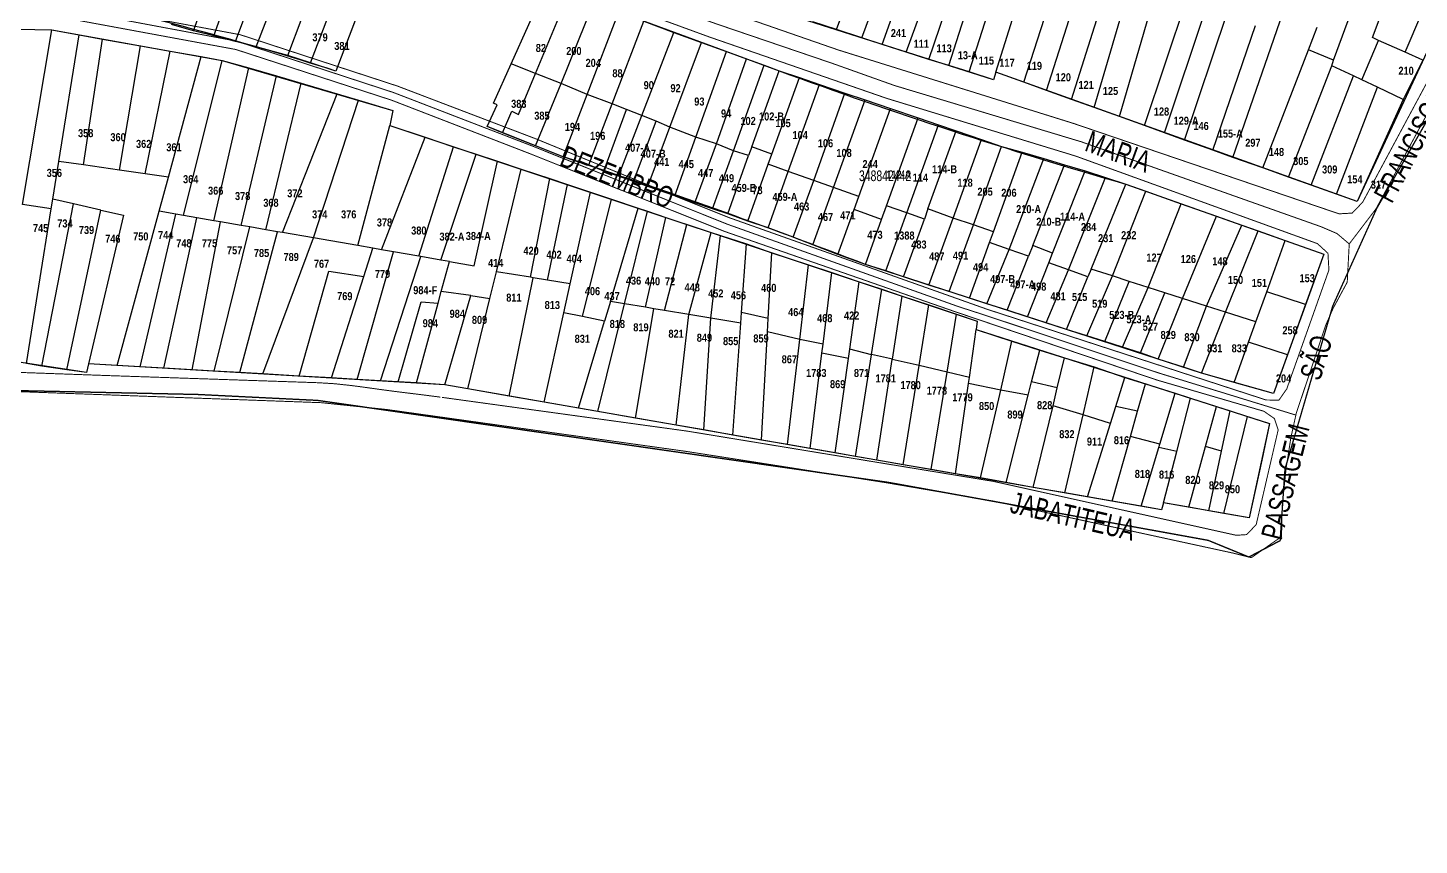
# Model space of a CAD drawing. Extents: x 203136 to 205923, y 4839890 to 4842982.
# Drawn here: x 205260 to 205520.8, y 4839889.9 to 4840043.1 of the extents above; entities that cross this region are included whole.
import ezdxf
from ezdxf.enums import TextEntityAlignment as Align

# ---------------------------------------------------------------- set-up
doc = ezdxf.new("R2010")
doc.units = 0
doc.header["$LTSCALE"] = 1.5
doc.header["$MEASUREMENT"] = 0
doc.linetypes.add('TRACO_25', pattern=[8, 3, -1, 1, -1, 1, -1])
for name, color, linetype in [('CD_MALHA_LOTES', 40, 'CONTINUOUS'), ('CD_TXT_QUADRA', 7, 'CONTINUOUS'), ('LM-LIM-SETOR-FISCAL', 7, 'CONTINUOUS'), ('RU-QUADRAS', 210, 'CONTINUOUS'), ('SV-EIXO-RUA-N-PAV', 6, 'CONTINUOUS'), ('SV-EIXO-RUA-PAV', 20, 'CONTINUOUS'), ('SV-RUA-NAO-PAV-S-GUIA-C-GUIA', 7, 'CONTINUOUS'), ('SV-RUA-PAVIM-S-GUIA-C-GUIA', 7, 'CONTINUOUS'), ('SV-TXT-RUA-N-PAV-S-GUIA-C-GUIA', 7, 'CONTINUOUS'), ('SV-TXT-RUA-PAV-S-GUIA-C-GUIA', 7, 'CONTINUOUS'), ('Th_NmrPort', 1, 'CONTINUOUS')]:
    doc.layers.add(name, color=color, linetype=linetype)
doc.styles.add('3488-42-2D_TXTB$0$ARIAL', font='ARIAL.TTF')
doc.styles.add('ARIAL', font='ARIAL.TTF')
doc.styles.get("Standard").update_dxf_attribs({"font": 'swisscbo.ttf'})
doc.linetypes.add('Limite', pattern='A,20,-3,[130,ltypeshp.shx,S=6.35,R=0,X=0,Y=0],-3,20', length=46)

msp = doc.modelspace()

# ---------------------------------------------------------------- linework, layer by layer
at = {"layer": 'CD_MALHA_LOTES', "linetype": 'Continuous', "flags": 128}
for points in [[(205411.58, 4840042.73), (205419.46, 4840063.98)], [(205416.33, 4840041.18), (205424.2, 4840062.42)], [(205420.14, 4840039.96), (205427.73, 4840061.26)], [(205291.07, 4840042.51), (205296.87, 4840058.77)], [(205424.63, 4840038.5), (205432.4, 4840059.72)], [(205428.87, 4840037.13), (205436.11, 4840058.5)], [(205294.89, 4840041.53), (205300.28, 4840056.62)], [(205298.92, 4840040.49), (205304.46, 4840055.27)], [(205432.63, 4840036), (205439.44, 4840057.36)], [(205436.44, 4840034.79), (205443.25, 4840056.14)], [(205504.73, 4840037), (205512.29, 4840057.66)], [(205512.03, 4840041.22), (205517.42, 4840055.75)], [(205302.85, 4840039.49), (205308.38, 4840054)], [(205441.42, 4840034.74), (205447.65, 4840054.69)], [(205446.67, 4840032.85), (205453.12, 4840052.89)], [(205450.91, 4840031.33), (205458.45, 4840055.04)], [(205455.62, 4840029.64), (205463.07, 4840053.35)], [(205518.14, 4840038.49), (205524.4, 4840053.16)], [(205308.75, 4840037.9), (205314.13, 4840052.15)], [(205313.02, 4840036.5), (205318.36, 4840050.64)], [(205350.6, 4840036.31), (205357.22, 4840051.09)], [(205459.86, 4840028.12), (205466.83, 4840051.99)], [(205464.58, 4840026.42), (205471.53, 4840050.28)], [(205323.07, 4840048.95), (205317.77, 4840034.95)], [(205355.15, 4840034.51), (205361.41, 4840049.55)], [(205359.96, 4840032.61), (205366.11, 4840047.81)], [(205469.27, 4840024.73), (205477.15, 4840048.23)], [(205364.84, 4840030.55), (205370.8, 4840046.08)], [(205473.04, 4840023.38), (205480.93, 4840046.91)], [(205476.8, 4840022.03), (205484.71, 4840045.59)], [(205485.85, 4840018.78), (205495.19, 4840045.83)], [(205259.05, 4840009.97), (205264.52, 4840042.66)], [(205264.52, 4840042.66), (205269.68, 4840041.74)], [(205291.07, 4840042.51), (205286.93, 4840043.66)], [(205294.89, 4840041.53), (205291.07, 4840042.51)], [(205369.53, 4840028.82), (205375.48, 4840044.32)], [(205375.12, 4840026.61), (205381.08, 4840042.17)], [(205375.48, 4840044.32), (205381.08, 4840042.17)], [(205381.08, 4840042.17), (205386.26, 4840040.31)], [(205411.58, 4840042.73), (205407.14, 4840044.16)], [(205416.33, 4840041.18), (205411.58, 4840042.73)], [(205482.09, 4840020.13), (205490.11, 4840043.51)], [(205500, 4840038.91), (205501.65, 4840043.17)], [(205265.86, 4840018.04), (205269.68, 4840041.74)], [(205269.68, 4840041.74), (205274.04, 4840040.96)], [(205270.46, 4840017.38), (205274.04, 4840040.96)], [(205274.04, 4840040.96), (205281.17, 4840039.69)], [(205277.2, 4840016.41), (205281.17, 4840039.69)], [(205281.17, 4840039.69), (205286.68, 4840038.71)], [(205298.92, 4840040.49), (205294.89, 4840041.53)], [(205302.85, 4840039.49), (205298.92, 4840040.49)], [(205380.36, 4840024.43), (205386.26, 4840040.31)], [(205386.26, 4840040.31), (205390.96, 4840038.62)], [(205420.14, 4840039.96), (205416.33, 4840041.18)], [(205424.63, 4840038.5), (205420.14, 4840039.96)], [(205509.98, 4840033.32), (205513.16, 4840040.71)], [(205513.16, 4840040.71), (205512.03, 4840041.22)], [(205518.14, 4840038.49), (205513.16, 4840040.71)], [(205282.02, 4840015.71), (205286.68, 4840038.71)], [(205286.38, 4840015.08), (205292.53, 4840037.67)], [(205286.68, 4840038.71), (205292.53, 4840037.67)], [(205289.18, 4840007.91), (205296.48, 4840036.96)], [(205292.53, 4840037.67), (205296.48, 4840036.96)], [(205296.48, 4840036.96), (205301.45, 4840035.59)], [(205308.75, 4840037.9), (205302.85, 4840039.49)], [(205313.02, 4840036.5), (205308.75, 4840037.9)], [(205385.19, 4840022.56), (205390.96, 4840038.62)], [(205389.08, 4840021.31), (205394.73, 4840037.26)], [(205390.96, 4840038.62), (205394.73, 4840037.26)], [(205394.73, 4840037.26), (205398, 4840036.05)], [(205428.87, 4840037.13), (205424.63, 4840038.5)], [(205432.63, 4840036), (205428.87, 4840037.13)], [(205491.44, 4840016.8), (205500, 4840038.91)], [(205504.73, 4840037), (205500, 4840038.91)], [(205504.41, 4840035.94), (205504.73, 4840037)], [(205521.47, 4840037), (205517.76, 4840029.65)], [(205521.47, 4840037), (205518.14, 4840038.49)], [(205294.86, 4840006.92), (205301.45, 4840035.59)], [(205301.45, 4840035.59), (205306.64, 4840034.06)], [(205317.77, 4840034.95), (205313.02, 4840036.5)], [(205346.12, 4840024.55), (205348.01, 4840028.65), (205347.3, 4840028.95), (205350.6, 4840036.31)], [(205355.15, 4840034.51), (205350.6, 4840036.31)], [(205351.99, 4840026.85), (205355.15, 4840034.51)], [(205359.96, 4840032.61), (205355.15, 4840034.51)], [(205392.24, 4840020.01), (205398, 4840036.05)], [(205395.71, 4840020.77), (205400.83, 4840035.01)], [(205398, 4840036.05), (205400.83, 4840035.01)], [(205400.83, 4840035.01), (205404.61, 4840033.73)], [(205436.44, 4840034.79), (205432.63, 4840036)], [(205441.01, 4840033.33), (205436.44, 4840034.79)], [(205441.42, 4840034.74), (205441.01, 4840033.33)], [(205446.67, 4840032.85), (205441.42, 4840034.74)], [(205496.28, 4840015.09), (205504.41, 4840035.94)], [(205508.42, 4840034.05), (205504.41, 4840035.94)], [(205300.02, 4840006.03), (205306.64, 4840034.06)], [(205304.64, 4840005.23), (205311.26, 4840032.69)], [(205306.64, 4840034.06), (205311.26, 4840032.69)], [(205311.26, 4840032.69), (205318.03, 4840030.69)], [(205355.19, 4840020.93), (205359.96, 4840032.61)], [(205364.84, 4840030.55), (205359.96, 4840032.61)], [(205399.47, 4840019.42), (205404.61, 4840033.73)], [(205402.54, 4840016.15), (205408.4, 4840032.44)], [(205404.61, 4840033.73), (205408.4, 4840032.44)], [(205408.4, 4840032.44), (205413.14, 4840030.84)], [(205450.91, 4840031.33), (205446.67, 4840032.85)], [(205500.52, 4840013.58), (205508.42, 4840034.05)], [(205505.24, 4840011.91), (205512.95, 4840031.92)], [(205509.98, 4840033.32), (205508.42, 4840034.05)], [(205512.95, 4840031.92), (205509.98, 4840033.32)], [(205517.76, 4840029.65), (205512.95, 4840031.92)], [(205307.74, 4840004.7), (205318.03, 4840030.69)], [(205313.55, 4840003.69), (205321.97, 4840029.52)], [(205318.03, 4840030.69), (205321.97, 4840029.52)], [(205321.97, 4840029.52), (205328.45, 4840027.6)], [(205360.36, 4840018.86), (205364.84, 4840030.55)], [(205369.53, 4840028.82), (205364.84, 4840030.55)], [(205407.33, 4840014.47), (205413.14, 4840030.84)], [(205411.03, 4840013.14), (205416.93, 4840029.55)], [(205413.14, 4840030.84), (205416.93, 4840029.55)], [(205416.93, 4840029.55), (205421.66, 4840027.94)], [(205455.62, 4840029.64), (205450.91, 4840031.33)], [(205459.86, 4840028.12), (205455.62, 4840029.64)], [(205517.76, 4840029.65), (205509.12, 4840010.54)], [(205328.45, 4840027.6), (205327.86, 4840024.78)], [(205348.96, 4840023.41), (205350.76, 4840027.46)], [(205350.76, 4840027.46), (205351.99, 4840026.85)], [(205365.15, 4840017.39), (205369.53, 4840028.82)], [(205367.99, 4840016.2), (205372.22, 4840027.76)], [(205372.22, 4840027.76), (205369.53, 4840028.82)], [(205370.75, 4840015.24), (205375.12, 4840026.61)], [(205375.12, 4840026.61), (205372.22, 4840027.76)], [(205377.77, 4840025.56), (205375.12, 4840026.61)], [(205415.73, 4840011.45), (205421.66, 4840027.94)], [(205421.66, 4840027.94), (205426.87, 4840026.18)], [(205464.58, 4840026.42), (205459.86, 4840028.12)], [(205321.85, 4840002.26), (205327.86, 4840024.78)], [(205327.86, 4840024.78), (205334.5, 4840022.56)], [(205348.96, 4840023.41), (205346.12, 4840024.55)], [(205373.56, 4840014.27), (205377.77, 4840025.56)], [(205376.24, 4840013.34), (205380.36, 4840024.43)], [(205380.36, 4840024.43), (205377.77, 4840025.56)], [(205385.19, 4840022.56), (205380.36, 4840024.43)], [(205420.94, 4840009.68), (205426.87, 4840026.18)], [(205424.73, 4840008.38), (205430.66, 4840024.89)], [(205426.87, 4840026.18), (205430.66, 4840024.89)], [(205430.66, 4840024.89), (205433.98, 4840023.77)], [(205469.27, 4840024.73), (205464.58, 4840026.42)], [(205473.04, 4840023.38), (205469.27, 4840024.73)], [(205326.3, 4840001.49), (205334.5, 4840022.56)], [(205334.5, 4840022.56), (205339.83, 4840020.79)], [(205355.19, 4840020.93), (205348.96, 4840023.41)], [(205381.25, 4840011.61), (205385.19, 4840022.56)], [(205385.03, 4840010.3), (205389.08, 4840021.31)], [(205389.08, 4840021.31), (205385.19, 4840022.56)], [(205392.24, 4840020.01), (205389.08, 4840021.31)], [(205428.71, 4840009.12), (205433.98, 4840023.77)], [(205433.41, 4840007.4), (205438.71, 4840022.16)], [(205433.98, 4840023.77), (205438.71, 4840022.16)], [(205438.71, 4840022.16), (205442.48, 4840020.81)], [(205476.8, 4840022.03), (205473.04, 4840023.38)], [(205482.09, 4840020.13), (205476.8, 4840022.03)], [(205333.29, 4840000.28), (205339.83, 4840020.79)], [(205337.43, 4839999.56), (205344.04, 4840019.39)], [(205339.83, 4840020.79), (205344.04, 4840019.39)], [(205344.04, 4840019.39), (205348.07, 4840018.05)], [(205360.36, 4840018.86), (205355.19, 4840020.93)], [(205365.15, 4840017.39), (205360.36, 4840018.86)], [(205388.34, 4840009.15), (205392.24, 4840020.01)], [(205391.19, 4840008.22), (205395.11, 4840019.12)], [(205395.11, 4840019.12), (205392.24, 4840020.01)], [(205395.71, 4840020.77), (205395.11, 4840019.12)], [(205399.47, 4840019.42), (205395.71, 4840020.77)], [(205398.79, 4840017.54), (205399.47, 4840019.42)], [(205437.23, 4840006.17), (205442.48, 4840020.81)], [(205441, 4840004.87), (205446.36, 4840019.78)], [(205442.48, 4840020.81), (205446.36, 4840019.78)], [(205446.36, 4840019.78), (205450.45, 4840018.56)], [(205485.85, 4840018.78), (205482.09, 4840020.13)], [(205491.44, 4840016.8), (205485.85, 4840018.78)], [(205264.72, 4840010.97), (205265.86, 4840018.04)], [(205270.46, 4840017.38), (205265.86, 4840018.04)], [(205277.2, 4840016.41), (205270.46, 4840017.38)], [(205282.02, 4840015.71), (205277.2, 4840016.41)], [(205343.7, 4839998.48), (205348.07, 4840018.05)], [(205347.84, 4839997.37), (205352.51, 4840016.57)], [(205348.07, 4840018.05), (205352.51, 4840016.57)], [(205352.51, 4840016.57), (205357.83, 4840014.8)], [(205367.99, 4840016.2), (205365.15, 4840017.39)], [(205370.75, 4840015.24), (205367.99, 4840016.2)], [(205394.96, 4840006.86), (205398.79, 4840017.54)], [(205398.74, 4840005.56), (205402.54, 4840016.15)], [(205402.54, 4840016.15), (205398.79, 4840017.54)], [(205407.33, 4840014.47), (205402.54, 4840016.15)], [(205443.91, 4840001.56), (205450.45, 4840018.56)], [(205448.33, 4840002.31), (205454.3, 4840017.42)], [(205450.45, 4840018.56), (205454.3, 4840017.42)], [(205452.06, 4840000.85), (205458.19, 4840016.26)], [(205454.3, 4840017.42), (205458.19, 4840016.26)], [(205458.19, 4840016.26), (205461.96, 4840015.03)], [(205496.28, 4840015.09), (205491.44, 4840016.8)], [(205286.38, 4840015.08), (205282.02, 4840015.71)], [(205284.64, 4840008.69), (205286.38, 4840015.08)], [(205354.2, 4839996.33), (205357.83, 4840014.8)], [(205357.43, 4839995.81), (205361.18, 4840013.68)], [(205357.83, 4840014.8), (205361.18, 4840013.68)], [(205361.18, 4840013.68), (205365.45, 4840012.26)], [(205373.56, 4840014.27), (205370.75, 4840015.24)], [(205376.24, 4840013.34), (205373.56, 4840014.27)], [(205403.43, 4840003.82), (205407.33, 4840014.47)], [(205411.03, 4840013.14), (205407.33, 4840014.47)], [(205455.07, 4839997.7), (205461.96, 4840015.03)], [(205459.26, 4839997.85), (205465.77, 4840013.78)], [(205461.96, 4840015.03), (205465.77, 4840013.78)], [(205465.77, 4840013.78), (205469.54, 4840012.44)], [(205500.52, 4840013.58), (205496.28, 4840015.09)], [(205505.24, 4840011.91), (205500.52, 4840013.58)], [(205264.43, 4840009.15), (205264.72, 4840010.97)], [(205268.57, 4840010.09), (205264.72, 4840010.97)], [(205361.67, 4839995.11), (205365.45, 4840012.26)], [(205364, 4839988.95), (205369.38, 4840010.95)], [(205365.45, 4840012.26), (205369.38, 4840010.95)], [(205369.38, 4840010.95), (205374.41, 4840009.28)], [(205381.25, 4840011.61), (205376.24, 4840013.34)], [(205385.03, 4840010.3), (205381.25, 4840011.61)], [(205407.16, 4840002.38), (205411.03, 4840013.14)], [(205415.73, 4840011.45), (205411.03, 4840013.14)], [(205414.85, 4840009), (205415.73, 4840011.45)], [(205463.26, 4839996.57), (205469.54, 4840012.44)], [(205469.54, 4840012.44), (205476.14, 4840010.1)], [(205509.12, 4840010.54), (205505.24, 4840011.91)], [(205264.43, 4840009.15), (205259.05, 4840009.97)], [(205259.76, 4839980.15), (205264.43, 4840009.15)], [(205262.65, 4839979.7), (205268.57, 4840010.09)], [(205267.33, 4839978.97), (205273.74, 4840008.92)], [(205273.74, 4840008.92), (205268.57, 4840010.09)], [(205273.74, 4840008.92), (205277.99, 4840007.95)], [(205276.77, 4839979.81), (205284.64, 4840008.69)], [(205287.8, 4840008.14), (205284.64, 4840008.69)], [(205369.19, 4839991.79), (205374.41, 4840009.28)], [(205371.85, 4839991.35), (205376.13, 4840008.7)], [(205374.41, 4840009.28), (205376.13, 4840008.7)], [(205376.13, 4840008.7), (205379.61, 4840007.54)], [(205388.34, 4840009.15), (205385.03, 4840010.3)], [(205391.19, 4840008.22), (205388.34, 4840009.15)], [(205394.96, 4840006.86), (205391.19, 4840008.22)], [(205411.83, 4840000.6), (205414.85, 4840009)], [(205420.03, 4840007.14), (205414.85, 4840009)], [(205420.03, 4840007.14), (205420.94, 4840009.68)], [(205420.84, 4839997.56), (205424.73, 4840008.38)], [(205424.73, 4840008.38), (205420.94, 4840009.68)], [(205428.03, 4840007.23), (205424.73, 4840008.38)], [(205428.71, 4840009.12), (205428.03, 4840007.23)], [(205433.41, 4840007.4), (205428.71, 4840009.12)], [(205469.94, 4839994.43), (205476.14, 4840010.1)], [(205476.14, 4840010.1), (205482.76, 4840007.76)], [(205277.99, 4840007.95), (205271.38, 4839980.12)], [(205281.06, 4839979.56), (205287.8, 4840008.14)], [(205285.5, 4839979.3), (205291.72, 4840007.47)], [(205289.18, 4840007.91), (205287.8, 4840008.14)], [(205291.72, 4840007.47), (205289.18, 4840007.91)], [(205290.85, 4839978.99), (205296.17, 4840006.7)], [(205294.86, 4840006.92), (205291.72, 4840007.47)], [(205296.17, 4840006.7), (205294.86, 4840006.92)], [(205294.95, 4839978.75), (205301.65, 4840005.75)], [(205300.02, 4840006.03), (205296.17, 4840006.7)], [(205301.65, 4840005.75), (205300.02, 4840006.03)], [(205304.64, 4840005.23), (205301.65, 4840005.75)], [(205375.79, 4839990.7), (205379.61, 4840007.54)], [(205379.35, 4839990.11), (205383.52, 4840006.24)], [(205379.61, 4840007.54), (205383.52, 4840006.24)], [(205383.52, 4840006.24), (205388.07, 4840004.73)], [(205398.74, 4840005.56), (205394.96, 4840006.86)], [(205417, 4839998.72), (205420.03, 4840007.14)], [(205424.14, 4839996.41), (205428.03, 4840007.23)], [(205428.9, 4839994.87), (205433.41, 4840007.4)], [(205432.71, 4839993.64), (205437.23, 4840006.17)], [(205437.23, 4840006.17), (205433.41, 4840007.4)], [(205441, 4840004.87), (205437.23, 4840006.17)], [(205476.38, 4839992.37), (205482.76, 4840007.76)], [(205480.91, 4839990.92), (205487.51, 4840006.08)], [(205482.76, 4840007.76), (205487.51, 4840006.08)], [(205487.51, 4840006.08), (205490.56, 4840005)], [(205299.74, 4839978.47), (205306.84, 4840004.85)], [(205304.05, 4839978.22), (205313.55, 4840003.69)], [(205306.84, 4840004.85), (205304.64, 4840005.23)], [(205307.74, 4840004.7), (205306.84, 4840004.85)], [(205313.55, 4840003.69), (205307.74, 4840004.7)], [(205321.85, 4840002.26), (205313.55, 4840003.69)], [(205383.89, 4839989.36), (205388.07, 4840004.73)], [(205388.02, 4839988.67), (205389.86, 4840004.13)], [(205388.07, 4840004.73), (205389.86, 4840004.13)], [(205389.86, 4840004.13), (205394.73, 4840002.57)], [(205403.43, 4840003.82), (205398.74, 4840005.56)], [(205407.16, 4840002.38), (205403.43, 4840003.82)], [(205440.26, 4840002.82), (205441, 4840004.87)], [(205484.44, 4839989.79), (205490.56, 4840005)], [(205490.56, 4840005), (205495.63, 4840003.2)], [(205492.18, 4839993.61), (205495.63, 4840003.2)], [(205495.63, 4840003.2), (205502.86, 4840000.64), (205499.46, 4839991.23)], [(205321.72, 4839977.2), (205328.53, 4840001.1)], [(205324.71, 4840001.76), (205321.85, 4840002.26)], [(205323.02, 4839996.5), (205324.71, 4840001.76)], [(205326.3, 4840001.49), (205324.71, 4840001.76)], [(205328.53, 4840001.1), (205326.3, 4840001.49)], [(205333.29, 4840000.28), (205328.53, 4840001.1)], [(205393.79, 4839989.71), (205394.73, 4840002.57)], [(205394.73, 4840002.57), (205399.48, 4840000.93)], [(205398.79, 4839988.58), (205399.48, 4840000.93)], [(205399.48, 4840000.93), (205406.3, 4839998.65)], [(205411.83, 4840000.6), (205407.16, 4840002.38)], [(205417, 4839998.72), (205411.83, 4840000.6)], [(205436.52, 4839992.41), (205440.26, 4840002.82)], [(205439.72, 4839991.38), (205443.91, 4840001.56)], [(205443.91, 4840001.56), (205440.26, 4840002.82)], [(205447.54, 4840000.31), (205443.91, 4840001.56)], [(205448.33, 4840002.31), (205447.54, 4840000.31)], [(205452.06, 4840000.85), (205448.33, 4840002.31)], [(205451.34, 4839999.04), (205452.06, 4840000.85)], [(205326.13, 4839976.94), (205333.65, 4840000.22)], [(205333.65, 4840000.22), (205333.29, 4840000.28)], [(205337.43, 4839999.56), (205333.65, 4840000.22)], [(205339.02, 4839999.29), (205337.43, 4839999.56)], [(205337.5, 4839993.69), (205339.02, 4839999.29)], [(205339.02, 4839999.29), (205343.7, 4839998.48)], [(205404.68, 4839984.7), (205406.3, 4839998.65)], [(205406.3, 4839998.65), (205410.68, 4839997.2)], [(205420.84, 4839997.56), (205417, 4839998.72)], [(205443.53, 4839990.15), (205447.54, 4840000.31)], [(205447.34, 4839988.92), (205451.34, 4839999.04)], [(205455.07, 4839997.7), (205451.34, 4839999.04)], [(205459.26, 4839997.85), (205458.68, 4839996.42)], [(205463.26, 4839996.57), (205459.26, 4839997.85)], [(205310.89, 4839977.83), (205316.47, 4839997.44)], [(205316.47, 4839997.44), (205323.02, 4839996.5)], [(205316.91, 4839977.48), (205323.02, 4839996.5)], [(205346.62, 4839992.38), (205347.84, 4839997.37)], [(205354.2, 4839996.33), (205347.84, 4839997.37)], [(205350.25, 4839974.07), (205354.71, 4839996.25)], [(205354.71, 4839996.25), (205354.2, 4839996.33)], [(205357.43, 4839995.81), (205354.71, 4839996.25)], [(205361.67, 4839995.11), (205357.43, 4839995.81)], [(205409.04, 4839983.82), (205410.68, 4839997.2)], [(205410.68, 4839997.2), (205415.81, 4839995.49)], [(205414.04, 4839982.83), (205415.81, 4839995.49)], [(205415.81, 4839995.49), (205420.07, 4839994.07)], [(205424.14, 4839996.41), (205420.84, 4839997.56)], [(205428.9, 4839994.87), (205424.14, 4839996.41)], [(205450.83, 4839987.79), (205455.07, 4839997.7)], [(205454.65, 4839986.56), (205458.68, 4839996.42)], [(205458.68, 4839996.42), (205455.07, 4839997.7)], [(205458.48, 4839985.36), (205463.26, 4839996.57)], [(205461.82, 4839984.29), (205466.43, 4839995.56)], [(205466.43, 4839995.56), (205463.26, 4839996.57)], [(205469.94, 4839994.43), (205466.43, 4839995.56)], [(205336.9, 4839991.48), (205337.5, 4839993.69)], [(205343.06, 4839992.89), (205337.5, 4839993.69)], [(205338.18, 4839976.18), (205343.06, 4839992.89)], [(205343.06, 4839992.89), (205346.62, 4839992.38)], [(205360.47, 4839989.66), (205361.67, 4839995.11)], [(205418.15, 4839981.89), (205420.07, 4839994.07)], [(205420.07, 4839994.07), (205423.86, 4839992.81)], [(205422.04, 4839981.01), (205423.86, 4839992.81)], [(205423.86, 4839992.81), (205428.87, 4839991.14)], [(205432.71, 4839993.64), (205428.9, 4839994.87)], [(205436.52, 4839992.41), (205432.71, 4839993.64)], [(205465.17, 4839983.23), (205469.94, 4839994.43)], [(205468.52, 4839982.17), (205473.11, 4839993.41)], [(205473.11, 4839993.41), (205469.94, 4839994.43)], [(205476.38, 4839992.37), (205473.11, 4839993.41)], [(205490.14, 4839987.96), (205492.18, 4839993.61)], [(205499.46, 4839991.23), (205492.18, 4839993.61)], [(205329.44, 4839976.75), (205333.75, 4839991.7)], [(205332.85, 4839976.55), (205336.9, 4839991.48)], [(205333.75, 4839991.7), (205336.9, 4839991.48)], [(205342.5, 4839975.42), (205346.62, 4839992.38)], [(205366.84, 4839971.18), (205371.85, 4839991.35)], [(205369.19, 4839991.79), (205368.1, 4839988.13)], [(205371.85, 4839991.35), (205369.19, 4839991.79)], [(205375.79, 4839990.7), (205371.85, 4839991.35)], [(205373.88, 4839969.95), (205377.35, 4839990.44)], [(205377.35, 4839990.44), (205375.79, 4839990.7)], [(205379.35, 4839990.11), (205377.35, 4839990.44)], [(205383.89, 4839989.36), (205379.35, 4839990.11)], [(205427.03, 4839979.79), (205428.87, 4839991.14)], [(205428.87, 4839991.14), (205434.03, 4839989.42)], [(205439.72, 4839991.38), (205436.52, 4839992.41)], [(205443.53, 4839990.15), (205439.72, 4839991.38)], [(205447.34, 4839988.92), (205443.53, 4839990.15)], [(205471.82, 4839981.01), (205476.38, 4839992.37)], [(205480.91, 4839990.92), (205476.38, 4839992.37)], [(205476.59, 4839979.46), (205480.91, 4839990.92)], [(205484.44, 4839989.79), (205480.91, 4839990.92)], [(205499.46, 4839991.23), (205496.06, 4839981.82)], [(205356.78, 4839972.93), (205360.47, 4839989.66)], [(205364, 4839988.95), (205360.47, 4839989.66)], [(205363.23, 4839971.81), (205368.1, 4839988.13)], [(205368.1, 4839988.13), (205364, 4839988.95)], [(205381.52, 4839968.62), (205383.89, 4839989.36)], [(205388.02, 4839988.67), (205383.89, 4839989.36)], [(205386.71, 4839967.72), (205388.02, 4839988.67)], [(205393.65, 4839987.74), (205388.02, 4839988.67)], [(205392.12, 4839966.77), (205393.65, 4839987.74)], [(205393.65, 4839987.74), (205393.79, 4839989.71)], [(205398.79, 4839988.58), (205393.79, 4839989.71)], [(205398.66, 4839986.13), (205398.79, 4839988.58)], [(205432.29, 4839978.52), (205434.03, 4839989.42)], [(205434.03, 4839989.42), (205437.95, 4839988.12)], [(205437.95, 4839988.12), (205437.73, 4839986.52)], [(205450.83, 4839987.79), (205447.34, 4839988.92)], [(205454.65, 4839986.56), (205450.83, 4839987.79)], [(205479.97, 4839978.38), (205484.44, 4839989.79)], [(205490.14, 4839987.96), (205484.44, 4839989.79)], [(205488.79, 4839984.19), (205490.14, 4839987.96)], [(205397.53, 4839965.83), (205398.66, 4839986.13)], [(205404.68, 4839984.7), (205398.66, 4839986.13)], [(205436.5, 4839977.58), (205437.73, 4839986.52)], [(205437.73, 4839986.52), (205444.44, 4839984.35)], [(205458.48, 4839985.36), (205454.65, 4839986.56)], [(205461.82, 4839984.29), (205458.48, 4839985.36)], [(205402.4, 4839964.98), (205404.68, 4839984.7)], [(205409.04, 4839983.82), (205404.68, 4839984.7)], [(205408.84, 4839982.13), (205409.04, 4839983.82)], [(205413.8, 4839981.13), (205414.04, 4839982.83)], [(205418.13, 4839981.8), (205414.04, 4839982.83)], [(205442.34, 4839975.2), (205444.44, 4839984.35)], [(205444.44, 4839984.35), (205449.66, 4839982.69)], [(205448.08, 4839976.72), (205449.66, 4839982.69)], [(205449.66, 4839982.69), (205454.28, 4839981.22)], [(205465.17, 4839983.23), (205461.82, 4839984.29)], [(205468.52, 4839982.17), (205465.17, 4839983.23)], [(205471.82, 4839981.01), (205468.52, 4839982.17)], [(205486.07, 4839976.64), (205488.79, 4839984.19)], [(205496.06, 4839981.82), (205488.79, 4839984.19)], [(205262.65, 4839979.7), (205259.76, 4839980.15)], [(205267.33, 4839978.97), (205262.65, 4839979.7)], [(205271.38, 4839980.12), (205271.04, 4839978.46)], [(205276.77, 4839979.81), (205271.38, 4839980.12)], [(205281.06, 4839979.56), (205276.77, 4839979.81)], [(205285.5, 4839979.3), (205281.06, 4839979.56)], [(205406.65, 4839964.24), (205408.84, 4839982.13)], [(205413.8, 4839981.13), (205408.84, 4839982.13)], [(205411.33, 4839963.43), (205413.8, 4839981.13)], [(205415.12, 4839962.76), (205418.13, 4839981.8)], [(205418.13, 4839981.8), (205418.15, 4839981.89)], [(205422.04, 4839981.01), (205418.15, 4839981.89)], [(205419.13, 4839962.07), (205422.03, 4839980.94)], [(205422.03, 4839980.94), (205422.04, 4839981.01)], [(205427.03, 4839979.79), (205422.03, 4839980.94)], [(205424.07, 4839961.21), (205427.03, 4839979.79)], [(205432.29, 4839978.52), (205427.03, 4839979.79)], [(205452.9, 4839975.63), (205454.28, 4839981.22)], [(205454.28, 4839981.22), (205459.87, 4839979.52)], [(205476.59, 4839979.46), (205471.82, 4839981.01)], [(205496.06, 4839981.82), (205493.43, 4839974.55), (205486.07, 4839976.64)], [(205271.04, 4839978.46), (205267.33, 4839978.97)], [(205290.85, 4839978.99), (205285.5, 4839979.3)], [(205294.95, 4839978.75), (205290.85, 4839978.99)], [(205299.74, 4839978.47), (205294.95, 4839978.75)], [(205304.05, 4839978.22), (205299.74, 4839978.47)], [(205310.89, 4839977.83), (205304.05, 4839978.22)], [(205316.91, 4839977.48), (205310.89, 4839977.83)], [(205321.72, 4839977.2), (205316.91, 4839977.48)], [(205326.13, 4839976.94), (205321.72, 4839977.2)], [(205329.44, 4839976.75), (205326.13, 4839976.94)], [(205429.32, 4839960.29), (205432.29, 4839978.52)], [(205436.5, 4839977.58), (205432.29, 4839978.52)], [(205436.33, 4839976.45), (205436.5, 4839977.58)], [(205457.82, 4839970.58), (205459.87, 4839979.52)], [(205459.87, 4839979.52), (205465.62, 4839977.57)], [(205463.93, 4839972.1), (205465.62, 4839977.57)], [(205465.62, 4839977.57), (205469.45, 4839976.35)], [(205479.97, 4839978.38), (205476.59, 4839979.46)], [(205486.07, 4839976.64), (205479.97, 4839978.38)], [(205332.85, 4839976.55), (205329.44, 4839976.75)], [(205338.18, 4839976.18), (205332.85, 4839976.55)], [(205342.5, 4839975.42), (205338.18, 4839976.18)], [(205350.25, 4839974.07), (205342.5, 4839975.42)], [(205433.84, 4839959.5), (205436.33, 4839976.45)], [(205442.34, 4839975.2), (205436.33, 4839976.45)], [(205438.55, 4839958.74), (205442.34, 4839975.2)], [(205447.46, 4839974.22), (205442.34, 4839975.2)], [(205447.46, 4839974.22), (205448.08, 4839976.72)], [(205452.9, 4839975.63), (205448.08, 4839976.72)], [(205452.17, 4839972.22), (205452.9, 4839975.63)], [(205467.96, 4839971.25), (205469.45, 4839976.35)], [(205469.45, 4839976.35), (205475.03, 4839974.59)], [(205472.18, 4839965.08), (205475.03, 4839974.59)], [(205475.03, 4839974.59), (205477.92, 4839973.66)], [(205356.78, 4839972.93), (205350.25, 4839974.07)], [(205363.23, 4839971.81), (205356.78, 4839972.93)], [(205366.84, 4839971.18), (205363.23, 4839971.81)], [(205443.34, 4839957.85), (205447.46, 4839974.22)], [(205448.43, 4839956.96), (205452.17, 4839972.22)], [(205457.82, 4839970.58), (205452.17, 4839972.22)], [(205462.92, 4839968.96), (205463.93, 4839972.1)], [(205467.96, 4839971.25), (205463.93, 4839972.1)], [(205475.32, 4839963.68), (205477.92, 4839973.66)], [(205477.92, 4839973.66), (205482.78, 4839972.1)], [(205480.73, 4839964.63), (205482.78, 4839972.1)], [(205482.78, 4839972.1), (205485.35, 4839971.29)], [(205373.88, 4839969.95), (205366.84, 4839971.18)], [(205381.52, 4839968.62), (205373.88, 4839969.95)], [(205454.38, 4839955.92), (205457.82, 4839970.58)], [(205462.92, 4839968.96), (205457.82, 4839970.58)], [(205466.68, 4839966.49), (205467.96, 4839971.25)], [(205483.72, 4839963.76), (205485.35, 4839971.29)], [(205484.12, 4839952.09), (205488.58, 4839970.25)], [(205485.35, 4839971.29), (205488.58, 4839970.25)], [(205488.58, 4839970.25), (205492.71, 4839968.93)], [(205386.71, 4839967.72), (205381.52, 4839968.62)], [(205392.12, 4839966.77), (205386.71, 4839967.72)], [(205397.53, 4839965.83), (205392.12, 4839966.77)], [(205458.58, 4839955.19), (205462.92, 4839968.96)], [(205492.71, 4839968.93), (205491.25, 4839962.07)], [(205402.4, 4839964.98), (205397.53, 4839965.83)], [(205406.65, 4839964.24), (205402.4, 4839964.98)], [(205411.33, 4839963.43), (205406.65, 4839964.24)], [(205463.21, 4839954.4), (205466.68, 4839966.49)], [(205472.18, 4839965.08), (205466.68, 4839966.49)], [(205468.65, 4839953.44), (205471.97, 4839964.41)], [(205471.97, 4839964.41), (205472.18, 4839965.08)], [(205475.32, 4839963.68), (205471.97, 4839964.41)], [(205477.6, 4839953.25), (205480.73, 4839964.63)], [(205483.72, 4839963.76), (205480.73, 4839964.63)], [(205415.12, 4839962.76), (205411.33, 4839963.43)], [(205419.13, 4839962.07), (205415.12, 4839962.76)], [(205424.07, 4839961.21), (205419.13, 4839962.07)], [(205472.83, 4839954.1), (205475.32, 4839963.68)], [(205481.31, 4839952.59), (205483.72, 4839963.76)], [(205491.25, 4839962.07), (205488.89, 4839951.24)], [(205429.32, 4839960.29), (205424.07, 4839961.21)], [(205433.84, 4839959.5), (205429.32, 4839960.29)], [(205438.55, 4839958.74), (205433.84, 4839959.5)], [(205443.34, 4839957.85), (205438.55, 4839958.74)], [(205448.43, 4839956.96), (205443.34, 4839957.85)], [(205454.38, 4839955.92), (205448.43, 4839956.96)], [(205458.58, 4839955.19), (205454.38, 4839955.92)], [(205463.21, 4839954.4), (205458.58, 4839955.19)], [(205468.65, 4839953.44), (205463.21, 4839954.4)], [(205472.83, 4839954.1), (205472.49, 4839952.77)], [(205477.6, 4839953.25), (205472.83, 4839954.1)], [(205472.49, 4839952.77), (205468.65, 4839953.44)], [(205481.31, 4839952.59), (205477.6, 4839953.25)], [(205484.12, 4839952.09), (205481.31, 4839952.59)], [(205488.89, 4839951.24), (205484.12, 4839952.09)]]:
    msp.add_lwpolyline(points, dxfattribs=at)
at = {"layer": 'LM-LIM-SETOR-FISCAL', "linetype": 'Limite', "ltscale": 0.1, "flags": 128}
msp.add_lwpolyline([(205796.637551, 4840879.134685, 0.25, 0.25, 0), (205808.48727, 4840856.309356, 0.25, 0.25, 0), (205816.796096, 4840831.429166, 0.25, 0.25, 0), (205829.551494, 4840801.498184, 0.25, 0.25, 0), (205834.603136, 4840789.879406, 0.25, 0.25, 0), (205840.59, 4840778.23, 0.25, 0.25, 0), (205847.483918, 4840761.167439, 0.25, 0.25, 0), (205854.08, 4840746.99, 0.25, 0.25, 0), (205877.51, 4840691.54, 0.25, 0.25, 0), (205884.885858, 4840672.908494, 0.25, 0.25, 0), (205901.13444, 4840629.162311, 0.25, 0.25, 0), (205904.259167, 4840621.03802, 0.25, 0.25, 0), (205906.967264, 4840612.705414, 0.25, 0.25, 0), (205909.675361, 4840602.289656, 0.25, 0.25, 0), (205911.34, 4840594.51, 0.25, 0.25, 0), (205912.69, 4840584.83, 0.25, 0.25, 0), (205913.98, 4840572.23, 0.25, 0.25, 0), (205913.32, 4840564.48, 0.25, 0.25, 0), (205914.03, 4840545.8, 0.25, 0.25, 0), (205913.91, 4840549.03, 0.25, 0.25, 0), (205914.63, 4840531, 0.25, 0.25, 0), (205917.39, 4840498.82, 0.25, 0.25, 0), (205919.73, 4840454.56, 0.25, 0.25, 0), (205923.14, 4840407.79, 0.25, 0.25, 0), (205897.79, 4840407.51, 0.25, 0.25, 0), (205858.91, 4840407.06, 0.25, 0.25, 0), (205796.08, 4840405.24, 0.25, 0.25, 0), (205764.26, 4840405.98, 0.25, 0.25, 0), (205736.74, 4840400.96, 0.25, 0.25, 0), (205726.05, 4840399.81, 0.25, 0.25, 0), (205697.41, 4840396.68, 0.25, 0.25, 0), (205662.09, 4840393.46, 0.25, 0.25, 0), (205636.95, 4840391.19, 0.25, 0.25, 0), (205616.4, 4840390.16, 0.25, 0.25, 0), (205576.04, 4840387.63, 0.25, 0.25, 0), (205567, 4840387.4, 0.25, 0.25, 0), (205549.68, 4840367.85, 0.25, 0.25, 0), (205538.067517, 4840352.483878, 0.25, 0.25, 0), (205492.4, 4840341.86, 0.25, 0.25, 0), (205506.65, 4840286.68, 0.25, 0.25, 0), (205534.31, 4840190.98, 0.25, 0.25, 0), (205544.65, 4840144.32, 0.25, 0.25, 0), (205560.85, 4840102.55, 0.25, 0.25, 0), (205560.78, 4840096.06, 0.25, 0.25, 0), (205552, 4840082.31, 0.25, 0.25, 0), (205542.1, 4840064.81, 0.25, 0.25, 0), (205533.33, 4840045.06, 0.25, 0.25, 0), (205512.8, 4840009.23, 0.25, 0.25, 0), (205504.55, 4839990.93, 0.25, 0.25, 0), (205495.61, 4839960.4, 0.25, 0.25, 0), (205494.7, 4839946.99, 0.25, 0.25, 0), (205488.84, 4839943.92, 0.25, 0.25, 0), (205481.22, 4839947.04, 0.25, 0.25, 0), (205441.48, 4839954.26, 0.25, 0.25, 0), (205421.36, 4839957.89, 0.25, 0.25, 0), (205314.35, 4839973.26, 0.25, 0.25, 0), (205291.86, 4839974.37, 0.25, 0.25, 0), (205200.91, 4839976.33, 0.25, 0.25, 0), (205183.28, 4839976.72, 0.25, 0.25, 0), (205166.57, 4839976.23, 0.25, 0.25, 0), (205097.95, 4839974.93, 0.25, 0.25, 0), (205037.73, 4839972.91, 0.25, 0.25, 0), (204995.55, 4839971.58, 0.25, 0.25, 0), (204940.72, 4839991.63, 0.25, 0.25, 0), (204932.09, 4839998.44, 0.25, 0.25, 0), (204928.74, 4839994.95, 0.25, 0.25, 0), (204913.47, 4839976.19, 0.25, 0.25, 0), (204908.3, 4839968.72, 0.25, 0.25, 0), (204905.09, 4839962.5, 0.25, 0.25, 0), (204893.29, 4839968.65, 0.25, 0.25, 0), (204883.26, 4839970.95, 0.25, 0.25, 0), (204868.8, 4839976.99, 0.25, 0.25, 0), (204861.053542, 4839982.681503, 0.25, 0.25, 0), (204800.909102, 4839981.356998, 0.25, 0.25, 0), (204731.877092, 4839979.439442, 0.25, 0.25, 0), (204696.03, 4839979.76, 0.25, 0.25, 0), (204664.74, 4839978.06, 0.25, 0.25, 0), (204636.84, 4839977.55, 0.25, 0.25, 0), (204557.699106, 4839978.800257, 0.25, 0.25, 0), (204516.152063, 4839974.32596, 0.25, 0.25, 0), (204352.520633, 4839956.428773, 0.25, 0.25, 0), (204250.25099, 4839944.923438, 0.25, 0.25, 0), (204195.281056, 4839939.809956, 0.25, 0.25, 0), (204097.805302, 4839928.943806, 0.25, 0.25, 0), (204039.000257, 4839922.551953, 0.25, 0.25, 0), (204030.690849, 4839922.551953, 0.25, 0.25, 0), (203988.15, 4839917.93, 0.18, 0.18, 0), (203988.14, 4839917.59, 0.25, 0.25, 0), (203919.472612, 4839909.768248, 0.25, 0.25, 0), (203890.070089, 4839906.572321, 0.25, 0.25, 0), (203815.393881, 4839897.540816, 0.25, 0.25, 0), (203772.628171, 4839890.109255, 0.25, 0.25, 0), (203777.302692, 4839897.541428, 0.25, 0.25, 0), (203783.27, 4839903.66, 0.25, 0.25, 0), (203892.75, 4840066.08, 0.25, 0.25, 0), (203872.83, 4840076.81, 0.25, 0.25, 0), (203836.8, 4840099.66, 0.25, 0.25, 0), (203772.86, 4840143.28, 0.25, 0.25, 0), (203681.29, 4840204.82, 0.25, 0.25, 0), (203664.64, 4840215.67, 0.25, 0.25, 0), (203605.82, 4840255.28, 0.25, 0.25, 0), (203559.67, 4840284.61, 0.25, 0.25, 0), (203528.03, 4840306, 0.25, 0.25, 0), (203497.1, 4840325.04, 0.25, 0.25, 0), (203475.133068, 4840329.93495, 0.25, 0.25, 0)], format="xyseb", dxfattribs=at)
at = {"layer": 'RU-QUADRAS', "color": 6, "linetype": 'Continuous'}
msp.add_lwpolyline([(205392.8, 4840048.65), (205409.2, 4840089.71), (205446.63, 4840078.92), (205496.92, 4840063.36), (205528.33, 4840051.7), (205509.12, 4840010.54), (205441.42, 4840034.74), (205441.01, 4840033.33)], close=True, dxfattribs=at)
msp.add_lwpolyline([(205254.69, 4840084.24), (205262.92, 4840081.59), (205262.62, 4840080.1), (205289.6, 4840072.17, -0.059237436), (205309.11, 4840067.28), (205309.61, 4840068.62), (205328.03, 4840062.04), (205317.77, 4840034.95, 0.0231372296), (205263.7, 4840049.45), (205263.12, 4840047.36, -0.0125083455), (205211.21, 4840058.07)], format="xyb", dxfattribs=at)
msp.add_lwpolyline([(205346.12, 4840024.55), (205348.01, 4840028.65), (205347.3, 4840028.95), (205357.22, 4840051.09), (205400.83, 4840035.01, 0.0177157732), (205465.77, 4840013.78), (205502.86, 4840000.64), (205493.43, 4839974.55), (205479.97, 4839978.38), (205417, 4839998.72, 0.0124137399), (205360.36, 4840018.86)], format="xyb", close=True, dxfattribs=at)
msp.add_lwpolyline([(205248.55, 4840042.97), (205264.52, 4840042.66), (205296.48, 4840036.96), (205328.45, 4840027.6), (205327.86, 4840024.78), (205437.95, 4839988.12), (205437.73, 4839986.52), (205492.71, 4839968.93), (205488.89, 4839951.24), (205472.83, 4839954.1), (205472.49, 4839952.77), (205338.18, 4839976.18), (205271.38, 4839980.12), (205271.04, 4839978.46), (205254.21, 4839981.02)], dxfattribs=at)
at = {"layer": 'SV-EIXO-RUA-N-PAV', "const_width": 0.18}
for points in [[(205279.771299, 4840081.418413), (205300.425394, 4840074.583928), (205311.487828, 4840071.050095), (205354.162703, 4840056.261772), (205389.001687, 4840043.816534), (205410.780854, 4840036.403167), (205422.419456, 4840032.254754), (205457.488907, 4840021.691666), (205502.391633, 4840005.789418), (205505.349298, 4840004.521847), (205507.648961, 4840002.571559)], [(205497.649499, 4839970.509543), (205492.163892, 4839972.186607), (205472.158322, 4839978.329731), (205439.341105, 4839989.24186), (205434.450855, 4839990.818057), (205391.169333, 4840006.246026), (205354.67288, 4840020.871891), (205328.591244, 4840030.924188), (205299.113562, 4840040.56896), (205265.916575, 4840046.782149)], [(205527.805838, 4840037.233851), (205512.672482, 4840009.16493), (205507.648961, 4840002.571559), (205507.272197, 4839995.413042), (205504.634849, 4839990.515109), (205503.253381, 4839987.375409), (205497.727508, 4839970.860585), (205496.722804, 4839966.339416), (205495.843688, 4839960.687955), (205495.09016, 4839953.529438), (205494.964572, 4839947.75239), (205489.313111, 4839943.796367)], [(205420.824269, 4839957.850734), (205441.102332, 4839954.379715), (205485.677532, 4839944.697396), (205489.313111, 4839943.796367)]]:
    msp.add_lwpolyline(points, dxfattribs=at)
at = {"layer": 'SV-EIXO-RUA-PAV', "const_width": 0.18}
msp.add_lwpolyline([(205093.086933, 4839975.205833), (205101.855825, 4839975.571203), (205131.085465, 4839976.301944), (205142.229265, 4839976.48463), (205227.086563, 4839976.119259), (205233.663232, 4839975.753889), (205250.104904, 4839975.205833), (205315.04951, 4839972.830925), (205327.289422, 4839971.552128), (205383.465136, 4839963.696662), (205420.824269, 4839957.850734)], dxfattribs=at)
at = {"layer": 'SV-RUA-NAO-PAV-S-GUIA-C-GUIA', "linetype": 'TRACO_25', "const_width": 0.18}
for points in [[(205511.75, 4840061.23), (205527.54, 4840053.64), (205529.49, 4840050.17), (205529.34, 4840046.09), (205510.17, 4840010.4), (205508.21, 4840008.35), (205505.74, 4840008.21), (205456, 4840025.14), (205411.93, 4840038.9), (205391.75, 4840045.9), (205393.24, 4840050.58), (205401.63, 4840071.93), (205409.13, 4840090.64)], [(205352.36, 4840054.27), (205387.75, 4840041.34), (205420.99, 4840029.84), (205456.36, 4840019.04), (205501.69, 4840002.63), (205503.66, 4840000.82), (205503.84, 4839997.69), (205495.94, 4839975.41), (205494.47, 4839973.31), (205492.06, 4839973.34), (205439.8, 4839990.33), (205391.47, 4840007.49), (205382.25, 4840011.17), (205355.37, 4840022.21), (205329.29, 4840032.15), (205299.86, 4840041.76), (205265.65, 4840048.14)], [(205265.65, 4840045.16), (205299.01, 4840039), (205328.23, 4840029.49), (205354.2, 4840019.45), (205390.64, 4840004.9), (205433.7, 4839989.91), (205471.6, 4839977.08), (205491.67, 4839971.22), (205493.62, 4839969.86), (205494.33, 4839967.73), (205490.21, 4839949.98), (205488.42, 4839948.12), (205486.48, 4839947.99)], [(205421.8, 4839961.23), (205440.98, 4839958.09), (205486.48, 4839947.99)]]:
    msp.add_lwpolyline(points, dxfattribs=at)
at = {"layer": 'SV-RUA-PAVIM-S-GUIA-C-GUIA', "const_width": 0.18}
for points in [[(205249.31, 4839978.83), (205274.77, 4839977.92)], [(205274.77, 4839977.92), (205314.5, 4839976.57)], [(205314.5, 4839976.57), (205317.492311, 4839976.384114), (205320.475202, 4839976.06687), (205321.964287, 4839975.876171), (205323.452423, 4839975.673251), (205324.940078, 4839975.464983), (205326.427721, 4839975.258239), (205328.41824, 4839974.994373), (205329.906847, 4839974.806328), (205331.395575, 4839974.622732), (205334.3724, 4839974.256344), (205337.346738, 4839973.870132)], [(205337.64, 4839973.83), (205383.56, 4839967.51)], [(205383.56, 4839967.51), (205421.8, 4839961.23)]]:
    msp.add_lwpolyline(points, dxfattribs=at)

# ---------------------------------------------------------------- texts
at = {"layer": 'CD_TXT_QUADRA', "style": 'ARIAL', "width": 0.7}
msp.add_text('348842442', height=2, dxfattribs=at).set_placement((205415.78, 4840014.34))
at = {"layer": 'SV-TXT-RUA-N-PAV-S-GUIA-C-GUIA', "width": 0.7}
for s, rotation, style, p in [('FRANCISCO', 62, '3488-42-2D_TXTB$0$ARIAL', (205515.627662, 4840009.978649)), ('MARIA', 340, 'ARIAL', (205457.87, 4840020.11)), ('SÃO', 73, '3488-42-2D_TXTB$0$ARIAL', (205502.154257, 4839976.762036)), ('PASSAGEM', 76, '3488-42-2D_TXTB$0$ARIAL', (205494.947368, 4839946.892914))]:
    msp.add_text(s, height=4, rotation=rotation, dxfattribs=dict(at, style=style)).set_placement(p)
at = {"layer": 'SV-TXT-RUA-PAV-S-GUIA-C-GUIA', "width": 0.7}
for s, rotation, style, p in [('DEZEMBRO', 338, 'ARIAL', (205359.46, 4840017.38)), ('JABATITEUA', 347, '3488-42-2D_TXTB$0$ARIAL', (205443.884022, 4839952.272799))]:
    msp.add_text(s, height=4, rotation=rotation, dxfattribs=dict(at, style=style)).set_placement(p)
at = {"layer": 'Th_NmrPort', "color": 1}
for s, p in [('241', (205421.748554, 4840042.067271)), ('379', (205313.358775, 4840041.282198)), ('381', (205317.458775, 4840039.662198)), ('82', (205355.214146, 4840039.283876)), ('111', (205426.028554, 4840040.067271)), ('113', (205430.308554, 4840039.217271)), ('200', (205360.924146, 4840038.723876)), ('204', (205364.554146, 4840036.493876)), ('13-A', (205434.298554, 4840037.927271)), ('115', (205438.218554, 4840036.927271)), ('117', (205442.078554, 4840036.507271)), ('88', (205369.574146, 4840034.543876)), ('119', (205447.208554, 4840035.937271)), ('120', (205452.628554, 4840033.797271)), ('210', (205516.868554, 4840035.007271)), ('90', (205375.434146, 4840032.313876)), ('92', (205380.454146, 4840031.753876)), ('121', (205456.908554, 4840032.367271)), ('125', (205461.478554, 4840031.227271)), ('383', (205350.604146, 4840028.823876)), ('93', (205384.914146, 4840029.243876)), ('385', (205354.934146, 4840026.593876)), ('94', (205389.934146, 4840027.013876)), ('102-B', (205397.054146, 4840026.453876)), ('128', (205471.038554, 4840027.377271)), ('358', (205269.449351, 4840023.330874)), ('194', (205360.654146, 4840024.503876)), ('102', (205393.564146, 4840025.613876)), ('105', (205400.124146, 4840025.203876)), ('129-A', (205474.738554, 4840025.657271)), ('146', (205478.448554, 4840024.667271)), ('155-A', (205483.018554, 4840023.237271)), ('360', (205275.509351, 4840022.570874)), ('362', (205280.309351, 4840021.310874)), ('361', (205285.989351, 4840020.680874)), ('196', (205365.394146, 4840022.823876)), ('407-A', (205371.944146, 4840020.593876)), ('104', (205403.324146, 4840022.963876)), ('106', (205408.074146, 4840021.433876)), ('297', (205488.158554, 4840021.527271)), ('407-B', (205374.874146, 4840019.483876)), ('441', (205377.384146, 4840017.943876)), ('108', (205411.554146, 4840019.623876)), ('148', (205492.578554, 4840019.807271)), ('305', (205497.138554, 4840018.097271)), ('356', (205263.569351, 4840015.880874)), ('445', (205381.984146, 4840017.533876)), ('447', (205385.614146, 4840015.853876)), ('244', (205416.434146, 4840017.533876)), ('112-A', (205420.904146, 4840015.573876)), ('114-B', (205429.474146, 4840016.553876)), ('309', (205502.558554, 4840016.527271)), ('364', (205289.125611, 4840014.704733)), ('449', (205389.524146, 4840014.883876)), ('459-B', (205391.894146, 4840013.063876)), ('114', (205425.854146, 4840015.013876)), ('118', (205434.224146, 4840014.043876)), ('154', (205507.268554, 4840014.677271)), ('317', (205511.688554, 4840013.677271)), ('366', (205293.805611, 4840012.554733)), ('378', (205298.855611, 4840011.544733)), ('368', (205304.155611, 4840010.284733)), ('372', (205308.645611, 4840012.054733)), ('78', (205395.794146, 4840012.643876)), ('459-A', (205399.564146, 4840011.393876)), ('205', (205437.984146, 4840012.363876)), ('206', (205442.444146, 4840012.163876)), ('374', (205313.302652, 4840008.1105)), ('376', (205318.732652, 4840008.1105)), ('463', (205403.604146, 4840009.583876)), ('467', (205408.074146, 4840007.623876)), ('471', (205412.254146, 4840007.903876)), ('210-A', (205445.234146, 4840009.093876)), ('114-A', (205453.464146, 4840007.693876)), ('745', (205261.000063, 4840005.532674)), ('734', (205265.550063, 4840006.412674)), ('739', (205269.603208, 4840005.184687)), ('378', (205325.432652, 4840006.6005)), ('380', (205331.872652, 4840005.0805)), ('210-B', (205449.004146, 4840006.723876)), ('284', (205457.374146, 4840005.743876)), ('746', (205274.533208, 4840003.544687)), ('750', (205279.773208, 4840003.984687)), ('744', (205284.443208, 4840004.234687)), ('748', (205287.851356, 4840002.706613)), ('775', (205292.641356, 4840002.706613)), ('382-A', (205337.172652, 4840003.9405)), ('384-A', (205342.102652, 4840004.0705)), ('473', (205417.344146, 4840004.283876)), ('1388', (205422.364146, 4840004.143876)), ('483', (205425.574146, 4840002.463876)), ('231', (205460.584146, 4840003.653876)), ('232', (205464.904146, 4840004.213876)), ('757', (205297.349163, 4840001.383144)), ('785', (205302.399163, 4840000.873144)), ('789', (205307.949163, 4840000.123144)), ('420', (205352.902652, 4840001.2905)), ('402', (205357.205611, 4840000.554733)), ('404', (205360.995611, 4839999.804733)), ('487', (205428.924146, 4840000.233876)), ('491', (205433.384146, 4840000.373876)), ('127', (205469.644146, 4840000.023876)), ('126', (205476.064146, 4839999.743876)), ('767', (205313.639163, 4839998.853144)), ('414', (205346.272652, 4839999.0205)), ('494', (205437.144146, 4839998.213876)), ('148', (205481.984146, 4839999.323876)), ('779', (205325.069163, 4839996.963144)), ('436', (205372.105611, 4839995.694733)), ('440', (205375.645611, 4839995.574733)), ('72', (205379.425611, 4839995.574733)), ('448', (205383.095611, 4839994.434733)), ('497-B', (205440.354146, 4839995.983876)), ('497-A', (205444.124146, 4839995.003876)), ('498', (205448.024146, 4839994.583876)), ('150', (205484.914146, 4839995.843876)), ('151', (205489.384146, 4839995.283876)), ('153', (205498.338554, 4839996.157271)), ('769', (205317.999163, 4839992.793144)), ('984-F', (205332.255763, 4839993.906873)), ('811', (205349.685763, 4839992.516873)), ('406', (205364.405611, 4839993.734733)), ('437', (205368.065611, 4839992.794733)), ('452', (205387.515611, 4839993.294733)), ('456', (205391.759351, 4839992.950874)), ('460', (205397.439351, 4839994.340874)), ('481', (205451.654146, 4839992.773876)), ('515', (205455.694146, 4839992.633876)), ('984', (205339.075763, 4839989.486873)), ('813', (205356.885763, 4839991.126873)), ('464', (205402.499351, 4839989.800874)), ('519', (205459.464146, 4839991.373876)), ('523-B', (205462.674146, 4839989.283876)), ('984', (205334.025763, 4839987.716873)), ('809', (205343.245763, 4839988.346873)), ('818', (205369.065763, 4839987.586873)), ('819', (205373.495763, 4839986.956873)), ('468', (205407.929351, 4839988.660874)), ('422', (205412.979351, 4839989.160874)), ('523-A', (205465.884146, 4839988.453876)), ('527', (205468.944146, 4839987.053876)), ('831', (205362.505763, 4839984.806873)), ('821', (205380.078325, 4839985.746013)), ('849', (205385.388325, 4839984.996013)), ('855', (205390.308325, 4839984.366013)), ('859', (205395.988325, 4839984.866013)), ('829', (205472.294146, 4839985.523876)), ('830', (205476.754146, 4839985.103876)), ('258', (205495.128554, 4839986.397271)), ('831', (205481.014146, 4839983.013876)), ('833', (205485.614146, 4839983.013876)), ('867', (205401.298325, 4839980.956013)), ('1783', (205405.871356, 4839978.396613)), ('869', (205410.351356, 4839976.306613)), ('871', (205414.831356, 4839978.396613)), ('1781', (205418.881356, 4839977.386613)), ('204', (205493.908554, 4839977.377271)), ('1780', (205423.551356, 4839976.116613)), ('1778', (205428.471356, 4839975.106613)), ('1779', (205433.271356, 4839973.846613)), ('850', (205438.261356, 4839972.206613)), ('828', (205449.145763, 4839972.366873)), ('899', (205443.585763, 4839970.606873)), ('832', (205453.305763, 4839966.936873)), ('816', (205463.535763, 4839965.806873)), ('911', (205458.485763, 4839965.546873)), ('818', (205467.455763, 4839959.486873)), ('816', (205471.995763, 4839959.366873)), ('820', (205476.924237, 4839958.363127)), ('829', (205481.344237, 4839957.353127)), ('850', (205484.327797, 4839956.624865))]:
    msp.add_text(s, height=1.5, dxfattribs=at).set_placement(p, align=Align.MIDDLE_LEFT)

doc.saveas('drawing.dxf')
